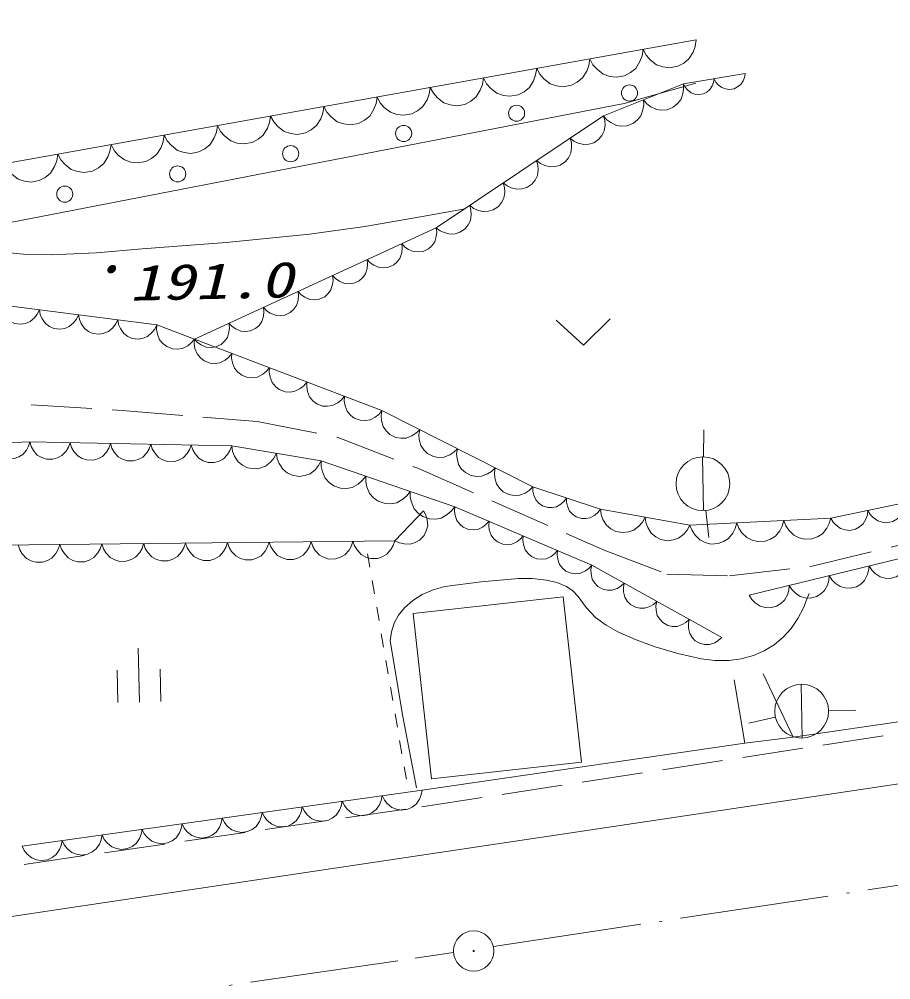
# Model space of a CAD drawing. Units: millimetres, scale not verified. Extents: x -48484 to 680000, y 20000 to 380000.
# Drawn here: x 352443 to 384664, y 278379 to 313916 of the extents above; entities that cross this region are included whole.
import ezdxf
from ezdxf.enums import TextEntityAlignment as Align

# ---------------------------------------------------------------- set-up
doc = ezdxf.new("R2010")
doc.units = ezdxf.units.MM
doc.header["$LTSCALE"] = 1000
for name, pattern in [('USER1', [1, 0.5, -0.5]), ('USER2', [3, 2.25, -0.75]), ('USER5', [7.000001, 5.508197, -0.688525, 0.114754, -0.688525])]:
    doc.linetypes.add(name, pattern=pattern)
doc.layers.add('S-BGD', color=1, linetype='Continuous', lineweight=13)
doc.layers.add('S-BMK', color=3, linetype='USER5', lineweight=13)
doc.styles.add('ＭＳ ゴシック', font='')
doc.styles.get('ＭＳ ゴシック').set_extended_font_data('MS Gothic')

# ---------------------------------------------------------------- blocks, each defined once
blk = doc.blocks.new('BUHIN80')
at = {"layer": 'S-BGD'}
blk.add_lwpolyline([(-375, 594), (-484, 463), (-555, 319), (-612, 120), (-601, -55), (-557, -223), (-441, -407), (-308, -519), (-154, -605), (50, -638), (209, -633), (375, -594)], dxfattribs=at)
blk = doc.blocks.new('BUHIN81')
at = {"layer": 'S-BGD'}
blk.add_lwpolyline([(-360, 654), (-484, 522), (-568, 373), (-642, 167), (-641, -21), (-605, -201), (-494, -404), (-360, -531), (-202, -631), (12, -680), (181, -685), (360, -654)], dxfattribs=at)
blk = doc.blocks.new('BUHIN82')
at = {"layer": 'S-BGD'}
blk.add_lwpolyline([(-295, 786), (-454, 659), (-572, 507), (-687, 289), (-716, 80), (-706, -126), (-614, -370), (-486, -533), (-327, -670), (-96, -758), (91, -791), (295, -786)], dxfattribs=at)
blk = doc.blocks.new('BUHIN83')
at = {"layer": 'S-BGD'}
blk.add_lwpolyline([(-166, 854), (-350, 752), (-497, 617), (-652, 414), (-718, 206), (-743, -7), (-692, -272), (-589, -460), (-450, -628), (-229, -758), (-44, -824), (166, -854)], dxfattribs=at)
blk = doc.blocks.new('BUHIN84')
at = {"layer": 'S-BGD'}
blk.add_lwpolyline([(-82, 683), (-233, 613), (-357, 515), (-491, 364), (-555, 203), (-587, 37), (-561, -175), (-490, -330), (-390, -470), (-224, -585), (-81, -647), (82, -683)], dxfattribs=at)
blk = doc.blocks.new('BUHIN85')
at = {"layer": 'S-BGD'}
blk.add_lwpolyline([(-10, 688), (-167, 634), (-300, 549), (-449, 413), (-530, 261), (-579, 98), (-576, -115), (-522, -276), (-438, -426), (-284, -558), (-149, -635), (10, -688)], dxfattribs=at)
blk = doc.blocks.new('BUHIN86')
at = {"layer": 'S-BGD'}
blk.add_lwpolyline([(-282, 673), (-416, 558), (-513, 422), (-606, 228), (-625, 46), (-609, -133), (-522, -342), (-405, -479), (-262, -593), (-59, -662), (105, -684), (282, -673)], dxfattribs=at)
blk = doc.blocks.new('BUHIN87')
at = {"layer": 'S-BGD'}
blk.add_lwpolyline([(-118, 733), (-277, 651), (-406, 540), (-544, 371), (-606, 196), (-634, 15), (-597, -212), (-515, -376), (-401, -523), (-217, -640), (-60, -701), (118, -733)], dxfattribs=at)
blk = doc.blocks.new('BUHIN88')
at = {"layer": 'S-BGD'}
blk.add_lwpolyline([(-43, 780), (-220, 712), (-367, 610), (-530, 448), (-614, 271), (-662, 84), (-649, -157), (-580, -338), (-477, -504), (-297, -647), (-140, -728), (43, -780)], dxfattribs=at)
blk = doc.blocks.new('BUHIN89')
at = {"layer": 'S-BGD'}
blk.add_lwpolyline([(-133, 643), (-271, 564), (-381, 461), (-496, 306), (-544, 149), (-561, -12), (-519, -212), (-440, -353), (-333, -478), (-166, -574), (-25, -622), (133, -643)], dxfattribs=at)
blk = doc.blocks.new('BUHIN90')
at = {"layer": 'S-BGD'}
blk.add_lwpolyline([(-284, 792), (-445, 668), (-566, 517), (-685, 300), (-717, 91), (-710, -116), (-622, -362), (-495, -527), (-338, -667), (-108, -759), (79, -795), (284, -792)], dxfattribs=at)
blk = doc.blocks.new('BUHIN91')
at = {"layer": 'S-BGD'}
blk.add_lwpolyline([(-472, 729), (-604, 566), (-690, 386), (-758, 140), (-742, -77), (-686, -284), (-539, -510), (-374, -645), (-182, -749), (70, -787), (267, -779), (472, -729)], dxfattribs=at)
blk = doc.blocks.new('BUHIN92')
at = {"layer": 'S-BGD'}
blk.add_lwpolyline([(-468, 524), (-554, 377), (-600, 223), (-624, 17), (-583, -154), (-513, -312), (-367, -475), (-218, -563), (-52, -622), (154, -621), (310, -590), (468, -524)], dxfattribs=at)
blk = doc.blocks.new('BUHIN97')
at = {"layer": 'S-BGD'}
blk.add_lwpolyline([(-526, 549), (-613, 387), (-657, 219), (-675, -4), (-626, -188), (-543, -357), (-380, -527), (-215, -617), (-33, -675), (190, -666), (358, -627), (526, -549)], dxfattribs=at)
blk = doc.blocks.new('BUHIN108')
at = {"layer": 'S-BGD'}
blk.add_lwpolyline([(-394, 666), (-518, 525), (-600, 368), (-670, 152), (-663, -42), (-620, -228), (-498, -435), (-355, -561), (-189, -661), (35, -704), (210, -703), (394, -666)], dxfattribs=at)
blk = doc.blocks.new('BUHIN110')
at = {"layer": 'S-BGD'}
blk.add_lwpolyline([(-574, 406), (-625, 243), (-635, 83), (-612, -123), (-535, -281), (-430, -419), (-252, -545), (-87, -598), (88, -618), (290, -571), (435, -506), (574, -406)], dxfattribs=at)
blk = doc.blocks.new('BUHIN111')
at = {"layer": 'S-BGD'}
blk.add_lwpolyline([(-668, 329), (-694, 150), (-677, -19), (-619, -231), (-512, -383), (-380, -510), (-172, -612), (9, -639), (196, -631), (398, -548), (539, -456), (668, -329)], dxfattribs=at)
blk = doc.blocks.new('BUHIN112')
at = {"layer": 'S-BGD'}
blk.add_lwpolyline([(-624, 491), (-690, 310), (-711, 130), (-697, -103), (-619, -286), (-509, -448), (-315, -601), (-132, -669), (64, -702), (294, -660), (462, -595), (624, -491)], dxfattribs=at)
blk = doc.blocks.new('BUHIN113')
at = {"layer": 'S-BGD'}
blk.add_lwpolyline([(-367, 447), (-442, 329), (-486, 204), (-512, 36), (-485, -106), (-433, -239), (-319, -378), (-199, -455), (-65, -510), (105, -516), (235, -496), (367, -447)], dxfattribs=at)
blk = doc.blocks.new('BUHIN114')
at = {"layer": 'S-BGD'}
blk.add_lwpolyline([(-644, 764), (-772, 558), (-843, 341), (-886, 50), (-836, -195), (-741, -423), (-542, -660), (-333, -791), (-99, -881), (194, -889), (417, -851), (644, -764)], dxfattribs=at)
blk = doc.blocks.new('BUHIN163')
at = {"layer": 'S-BGD'}
blk.add_lwpolyline([(-460, 589), (-561, 439), (-620, 278), (-660, 62), (-629, -122), (-566, -295), (-423, -477), (-271, -581), (-99, -656), (120, -669), (288, -647), (460, -589)], dxfattribs=at)
blk = doc.blocks.new('BUHIN283')
at = {"layer": 'S-BGD'}
blk.add_line((851, 516), (-851, -516), dxfattribs=at)
blk.add_circle((0, 0), 995, dxfattribs=at)
blk = doc.blocks.new('BUHIN286')
at = {"layer": 'S-BGD'}
blk.add_lwpolyline([(-112, 1101), (-402, -244), (925, -609)], dxfattribs=at)
blk = doc.blocks.new('BUHIN287')
at = {"layer": 'S-BGD'}
for p, q in [((-239, 790), (-1266, 168)), ((855, 518), (-855, -518)), ((590, -578), (-436, -1200))]:
    blk.add_line(p, q, dxfattribs=at)
blk = doc.blocks.new('BUHIN290')
at = {"layer": 'S-BGD'}
blk.add_circle((0, 0), 22.5, dxfattribs=at)
at = {"layer": 'S-BMK', "linetype": 'Continuous'}
blk.add_circle((0, 0), 746, dxfattribs=at)

msp = doc.modelspace()

# ---------------------------------------------------------------- linework, layer by layer
at = {"layer": 'S-BGD'}
for p, q in [((344033, 307159), (377475, 313152)), ((376996, 311527), (379279, 311903)), ((374047, 310345), (376996, 311527)), ((377456, 311553), (374808, 310803)), ((374808, 310803), (349496, 305891)), ((367861, 306202), (374047, 310345)), ((358919, 302082), (367861, 306202)), ((348842, 303713), (357532, 302610)), ((357532, 302610), (365854, 299435)), ((365854, 299435), (371433, 296615)), ((377736, 297731), (377752, 298731)), ((347213, 298055), (352831, 298279)), ((352831, 298279), (360298, 298130)), ((360298, 298130), (363611, 297582)), ((363611, 297582), (368548, 295882)), ((371433, 296615), (373927, 295791)), ((382445, 295458), (386573, 296320)), ((366329, 294623), (367393, 295734)), ((368548, 295882), (373610, 293721)), ((373927, 295791), (377241, 295192)), ((377832, 295737), (377944, 294744)), ((377241, 295192), (382445, 295458)), ((346211, 294396), (366329, 294623)), ((379431, 292608), (386820, 294417)), ((373610, 293721), (378414, 291039)), ((381053, 287358), (424642, 293661)), ((332437, 277776), (432953, 292810)), ((372547, 292550), (367006, 291936)), ((373225, 286426), (372547, 292550)), ((367006, 291936), (367685, 285812)), ((379949, 289704), (381053, 287358)), ((378875, 289471), (379267, 287136)), ((382369, 288338), (383369, 288360)), ((380395, 288092), (379421, 287867)), ((367343, 285399), (379267, 287136)), ((379267, 287136), (381053, 287358)), ((367685, 285812), (373225, 286426)), ((352552, 283322), (367343, 285399))]:
    msp.add_line(p, q, dxfattribs=at)
at = {"layer": 'S-BGD', "linetype": 'USER2'}
for p, q in [((349888, 299826), (356247, 299442)), ((356247, 299442), (361234, 299028)), ((361234, 299028), (364199, 298455)), ((364199, 298455), (367175, 297303)), ((367175, 297303), (374071, 294267)), ((381759, 293679), (386193, 294758)), ((374071, 294267), (376382, 293390)), ((378698, 293324), (381759, 293679)), ((376382, 293390), (378698, 293324)), ((367329, 284777), (386704, 287761)), ((352632, 282650), (367329, 284777))]:
    msp.add_line(p, q, dxfattribs=at)
at = {"layer": 'S-BGD', "linetype": 'USER1'}
msp.add_line((365321, 294136), (366755, 285799), dxfattribs=at)
at = {"layer": 'S-BGD'}
for points in [[(349168, 305782), (350504, 305506), (351843, 305292), (352725, 305213), (353620, 305195), (355298, 305274), (356987, 305415), (360091, 305660), (363179, 305965), (365225, 306253), (367275, 306601), (368101, 306752), (368928, 306905)], [(366329, 294623), (366497, 294543), (366669, 294505), (366895, 294497), (367078, 294555), (367245, 294646), (367410, 294818), (367493, 294988), (367544, 295174), (367525, 295399), (367478, 295567), (367393, 295734)], [(367130, 285477), (366628, 288125), (366163, 290920), (366204, 291258), (366304, 291578), (366465, 291867), (366688, 292138), (366995, 292408), (367338, 292629), (367747, 292809), (368175, 292931), (369527, 293107), (370898, 293225), (371412, 293227), (371941, 293168), (372323, 293076), (372677, 292928), (372913, 292768), (373109, 292562), (373404, 292156), (373751, 291782), (374139, 291498), (374572, 291257), (375247, 290950), (375950, 290698), (376798, 290445), (377657, 290252), (378162, 290192), (378674, 290193), (379133, 290256), (379590, 290380), (379978, 290547), (380349, 290772), (380685, 291049), (380979, 291370), (381233, 291743), (381432, 292141), (381539, 292398), (381643, 292668)]]:
    msp.add_lwpolyline(points, dxfattribs=at)
for centre in [(375007, 311186), (370831, 310437), (366655, 309689), (362479, 308941), (358302, 308193), (354126, 307444)]:
    msp.add_circle(centre, 298, dxfattribs=at)
at = {"layer": 'S-BMK'}
for p, q in [((369975, 279611), (467389, 294323)), ((367086, 279175), (368496, 279388)), ((270942, 265188), (367086, 279175))]:
    msp.add_line(p, q, dxfattribs=at)

# ---------------------------------------------------------------- block references
at = {"rotation": 60}
for name, p in [('BUHIN114', (376491, 312976)), ('BUHIN114', (374524, 312623)), ('BUHIN114', (372557, 312271)), ('BUHIN114', (370590, 311918)), ('BUHIN114', (368623, 311566)), ('BUHIN114', (366655, 311213)), ('BUHIN112', (376259, 311231)), ('BUHIN113', (377567, 311621)), ('BUHIN113', (378708, 311809)), ('BUHIN114', (364688, 310861)), ('BUHIN114', (362721, 310508)), ('BUHIN112', (374784, 310641)), ('BUHIN114', (360754, 310156)), ('BUHIN114', (358787, 309803)), ('BUHIN111', (373429, 309931)), ('BUHIN114', (356820, 309451)), ('BUHIN114', (354853, 309098)), ('BUHIN114', (352885, 308746)), ('BUHIN111', (372191, 309102)), ('BUHIN111', (370954, 308274)), ('BUHIN111', (369717, 307445)), ('BUHIN111', (368480, 306616)), ('BUHIN110', (367223, 305908)), ('BUHIN110', (365945, 305319)), ('BUHIN110', (364668, 304730)), ('BUHIN110', (363390, 304142)), ('BUHIN110', (362113, 303553)), ('BUHIN86', (352463, 303253)), ('BUHIN86', (353911, 303069)), ('BUHIN110', (360835, 302965)), ('BUHIN286', (373299, 302331)), ('BUHIN86', (355360, 302886)), ('BUHIN86', (356808, 302702)), ('BUHIN87', (358226, 302345)), ('BUHIN110', (359558, 302376)), ('BUHIN87', (359612, 301816)), ('BUHIN87', (360999, 301287)), ('BUHIN87', (362386, 300758)), ('BUHIN87', (363773, 300229)), ('BUHIN87', (365160, 299700)), ('BUHIN88', (366551, 299083)), ('BUHIN80', (352129, 298251)), ('BUHIN81', (353578, 298264)), ('BUHIN81', (355071, 298234)), ('BUHIN81', (356564, 298204)), ('BUHIN81', (358058, 298175)), ('BUHIN81', (359551, 298145)), ('BUHIN82', (361126, 297993)), ('BUHIN88', (367946, 298378)), ('BUHIN82', (362782, 297719)), ('BUHIN83', (364434, 297298)), ('BUHIN88', (369341, 297672)), ('BUHIN283', (377720, 296731)), ('BUHIN83', (366079, 296732)), ('BUHIN88', (370736, 296967)), ('BUHIN83', (367725, 296165)), ('BUHIN89', (372057, 296409)), ('BUHIN89', (373304, 295997)), ('BUHIN92', (384509, 295889)), ('BUHIN84', (369180, 295612)), ('BUHIN90', (374756, 295641)), ('BUHIN91', (379843, 295325)), ('BUHIN91', (381578, 295414)), ('BUHIN92', (383133, 295602)), ('BUHIN90', (376413, 295342)), ('BUHIN91', (378109, 295236)), ('BUHIN84', (370446, 295072)), ('BUHIN108', (353175, 294475)), ('BUHIN108', (354723, 294492)), ('BUHIN108', (356270, 294510)), ('BUHIN108', (357818, 294527)), ('BUHIN108', (359365, 294545)), ('BUHIN108', (360913, 294562)), ('BUHIN108', (362460, 294580)), ('BUHIN108', (364008, 294597)), ('BUHIN108', (365555, 294615)), ('BUHIN84', (371712, 294531)), ('BUHIN97', (384603, 293874)), ('BUHIN84', (372978, 293991)), ('BUHIN97', (383125, 293512)), ('BUHIN85', (374211, 293386)), ('BUHIN97', (381648, 293151)), ('BUHIN97', (380170, 292789)), ('BUHIN85', (375412, 292715)), ('BUHIN85', (376612, 292044)), ('BUHIN85', (377813, 291374)), ('BUHIN287', (356863, 289647)), ('BUHIN283', (381370, 288317)), ('BUHIN163', (365124, 285088)), ('BUHIN163', (366603, 285296)), ('BUHIN163', (362166, 284672)), ('BUHIN163', (363645, 284880)), ('BUHIN163', (360687, 284465)), ('BUHIN163', (357729, 284049)), ('BUHIN163', (359208, 284257)), ('BUHIN163', (354771, 283633)), ('BUHIN163', (356250, 283841)), ('BUHIN163', (353292, 283426)), ('BUHIN290', (369244, 279445))]:
    msp.add_blockref(name, p, dxfattribs=at)

# ---------------------------------------------------------------- texts
at = {"layer": 'S-BGD', "style": 'ＭＳ ゴシック', "oblique": 15, "width": 1.35}
msp.add_text('191.0', height=1320, rotation=1.2, dxfattribs=at).set_placement((356533, 303106), align=Align.BOTTOM_LEFT)
at = {"layer": 'S-BGD', "style": 'ＭＳ ゴシック', "oblique": 15}
msp.add_text('・', height=1100, rotation=1.2, dxfattribs=at).set_placement((354980, 303750), align=Align.BOTTOM_LEFT)

doc.saveas('drawing.dxf')
